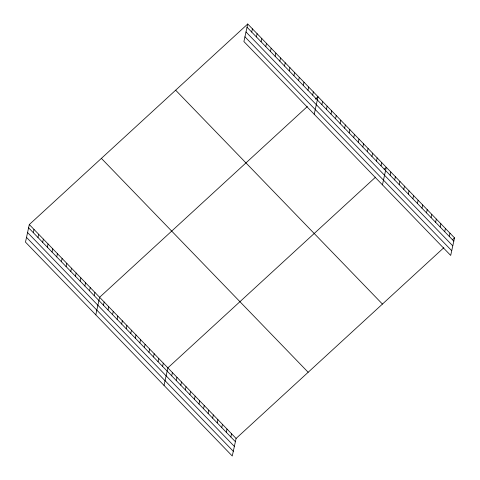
<?xml version="1.0" encoding="UTF-8"?>
<svg xmlns="http://www.w3.org/2000/svg" width="480" height="480" viewBox="0 0 480 480"><rect width="100%" height="100%" fill="white"/><g stroke="black" fill="none" stroke-linecap="round" stroke-linejoin="round"><path stroke-width="0.72" d="M247.734 24L243.906 41.55L450.696 255.432L454.518 237.882L247.734 24L29.304 224.568L25.482 242.118L232.266 456L236.094 438.45L443.844 247.692M33.288 232.65L33.99 229.416M37.974 237.498L38.682 234.264M42.66 242.346L43.368 239.112M47.346 247.194L48.054 243.96M52.038 252.042L52.74 248.808M56.724 256.89L57.426 253.656M61.41 261.738L62.118 258.504M66.096 266.586L66.804 263.352M70.782 271.434L71.49 268.2M75.474 276.282L76.176 273.048M80.16 281.13L80.862 277.896M84.846 285.978L85.554 282.744M89.532 290.826L90.24 287.592M94.218 295.674L94.926 292.44M95.79 314.838L99.612 297.288L307.362 106.524M103.458 305.226L104.16 301.992M108.006 309.936L108.714 306.696M112.554 314.64L113.262 311.406M117.108 319.344L117.81 316.11M121.656 324.048L122.358 320.814M126.204 328.758L126.912 325.518M130.752 333.462L131.46 330.228M135.3 338.166L136.008 334.932M139.854 342.87L140.556 339.636M144.402 347.58L145.104 344.34M148.95 352.284L149.658 349.05M153.498 356.988L154.206 353.754M158.052 361.692L158.754 358.458M162.6 366.402L163.302 363.162M164.028 385.416L167.856 367.872L375.6 177.108M171.696 375.81L172.404 372.576M251.712 32.082L252.42 28.848M176.244 380.514L176.952 377.28M256.404 36.93L257.106 33.696M180.798 385.224L181.5 381.984M261.09 41.778L261.792 38.544M185.346 389.928L186.048 386.694M189.894 394.632L190.602 391.398M265.776 46.626L266.484 43.392M194.442 399.336L195.15 396.102M270.462 51.474L271.17 48.24M198.996 404.046L199.698 400.806M275.148 56.322L275.856 53.088M203.544 408.75L204.246 405.516M279.84 61.17L280.542 57.936M208.092 413.454L208.8 410.22M284.526 66.018L285.228 62.784M212.64 418.158L213.348 414.924M289.212 70.866L289.92 67.632M217.188 422.868L217.896 419.628M293.898 75.714L294.606 72.48M221.742 427.572L222.444 424.338M298.584 80.562L299.292 77.328M226.29 432.276L226.992 429.042M303.276 85.41L303.978 82.176M230.838 436.98L231.546 433.746M307.962 90.258L308.664 87.024M312.648 95.106L313.356 91.872M314.214 114.27L318.042 96.72L315.372 99.174M321.882 104.664L322.59 101.424M326.436 109.368L327.138 106.134M330.984 114.072L331.686 110.838M335.532 118.776L336.24 115.542M340.08 123.486L340.788 120.246M344.634 128.19L345.336 124.956M349.182 132.894L349.884 129.66M353.73 137.598L354.438 134.364M358.278 142.308L358.986 139.068M362.826 147.012L363.534 143.778M367.38 151.716L368.082 148.482M371.928 156.42L372.63 153.186M376.476 161.124L377.184 157.89M381.024 165.834L381.732 162.6M382.452 184.848L386.28 167.304L384.144 169.266M390.126 175.242L390.828 172.008M394.674 179.946L395.382 176.712M399.222 184.656L399.93 181.422M403.77 189.36L404.478 186.126M408.324 194.064L409.026 190.83M412.872 198.768L413.574 195.534M417.42 203.478L418.128 200.244M421.968 208.182L422.676 204.948M426.522 212.886L427.224 209.652M431.07 217.59L431.772 214.356M435.618 222.3L436.326 219.066M440.166 227.004L440.874 223.77M444.714 231.708L445.422 228.474M449.268 236.412L449.97 233.178M452.382 239.844L454.518 237.882M247.026 27.234L453.816 241.122M246 31.956L452.784 245.844M244.938 36.822L451.722 250.71M175.65 90.186L382.44 304.074M101.388 158.382L308.172 372.264M29.304 224.568L236.094 438.45M28.602 227.802L235.386 441.684M27.57 232.524L234.36 446.412M26.508 237.39L233.298 451.278"/></g></svg>
